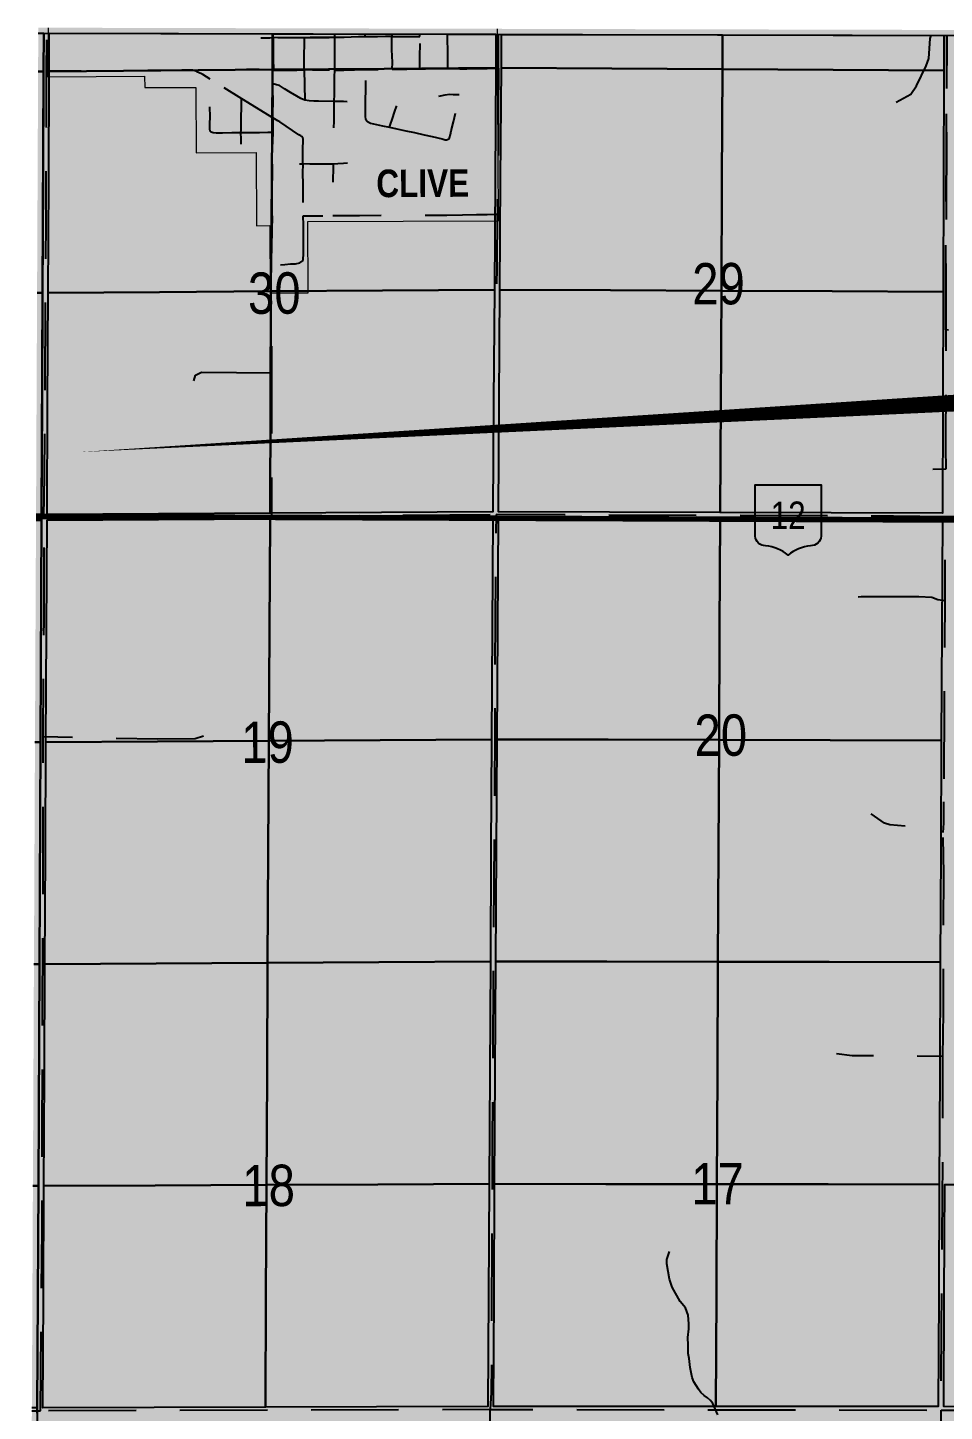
# Model space of a CAD drawing. Extents: x 337230 to 342918, y 5810288 to 5814863.
# Drawn here: x 340721 to 341054, y 5811385 to 5811887 of the extents above; entities that cross this region are included whole.
import ezdxf
from ezdxf.enums import TextEntityAlignment as Align

# ---------------------------------------------------------------- set-up
doc = ezdxf.new("R2010")
doc.units = 0
doc.header["$LTSCALE"] = 5
doc.linetypes.add('DASHED2', pattern=[9.524999999999999, 6.35, -3.175])
for name, color, linetype in [('AUX-LABELS', 1, 'Continuous'), ('D-TXT', 6, 'Continuous'), ('Quarters', 8, 'Continuous'), ('RoadSeg', 57, 'DASHED2'), ('ROUTE-MAP-HWY', 2, 'Continuous'), ('ROUTE-MAP-LABELS', 210, 'Continuous'), ('ROUTE-MAP-TOWN-H', 50, 'Continuous'), ('S-7', 6, 'Continuous'), ('T-WATER', 160, 'Continuous'), ('Townships', 57, 'Continuous')]:
    doc.layers.add(name, color=color, linetype=linetype)
doc.layers.add('ROUTE-MAP-BACKGROUND-H', color=7, linetype='Continuous', true_color=0xf0ebff)
doc.layers.add('ROUTE-MAP-TOWN-BDY', color=3, linetype='Continuous', lineweight=0)
doc.styles.add('120', font='ARIALN.TTF', dxfattribs={"height": 13})
doc.styles.add('80', font='ARIALN.TTF', dxfattribs={"height": 10})
doc.styles.add('80V', font='ARIALN.TTF', dxfattribs={"oblique": 20.00000000000001, "height": 2})
doc.styles.add('BOLD', font='ARIALNB.TTF')

# ---------------------------------------------------------------- blocks, each defined once
blk = doc.blocks.new('blk_hwy')
h = blk.add_hatch(color=255)
edge = h.paths.add_edge_path()
edge.add_line((-2.394374808926841, -1.502976880546157), (-2.394374808926841, 2.202342593445064))
edge.add_line((-2.394374808926841, 2.20234259344511), (2.394374808927205, 2.20234259344511))
edge.add_line((2.394374808927296, 2.20234259344511), (2.394374808927296, -1.502976881036147))
edge.add_arc((1.666099989399299, -1.474485957415936), 0.7288319048222823, 267.0356154126261, 357.75966761743825, ccw=False)
edge.add_arc((1.99488852761624, -5.339863340062493), 3.158851719708902, 96.66228240425568, 129.1626000068807)
edge.add_arc((-1.994888527615785, -5.339863340062493), 3.158851719708945, 50.83739999311933, 83.33771759574431)
edge.add_arc((-1.666099989399299, -1.474485957415936), 0.7288319048221756, 182.2403323825618, 272.9643845873739, ccw=False)
at = {"color": 0}
blk.add_lwpolyline([(-2.394374808926841, -1.502976880546157), (-2.394374808926841, 2.20234259344511), (2.394374808927296, 2.20234259344511), (2.394374808927296, -1.502976881036147, -0.4179197440755494), (1.628408307617519, -2.202342593444655, 0.1427676877764801), (0, -2.890625918028036, 0.14276768777648), (-1.628408307617065, -2.202342593444655, -0.4179197440755494), (-2.394374808926841, -1.502976881036147)], format="xyb", dxfattribs=at)
at = {"color": 0, "style": '80V', "flags": 8}
blk.add_attdef('HWY', text='', height=2, dxfattribs=at).set_placement((0, 2.273736754432321e-13), align=Align.MIDDLE_CENTER)
blk = doc.blocks.new('*U88')
h = blk.add_hatch(color=255)
edge = h.paths.add_edge_path()
edge.add_line((-36.49999999999998, -20), (36.49999999999998, -20))
edge.add_arc((36.49999999999999, -13.99999999999999), 6.000000000000007, 269.9999999999999, 359.9999999999999)
edge.add_line((42.49999999999999, -14), (42.49999999999999, 12.5))
edge.add_arc((36.49999999999999, 12.49999999999999), 6.000000000000007, 6.785183320455494e-14, 90.00000000000006)
edge.add_line((36.49999999999998, 18.5), (-36.49999999999998, 18.5))
edge.add_arc((-36.49999999999999, 12.49999999999999), 6.000000000000007, 89.99999999999993, 179.9999999999999)
edge.add_line((-42.49999999999999, 12.5), (-42.49999999999999, -14))
edge.add_arc((-36.49999999999999, -13.99999999999999), 6.000000000000007, 180.0000000000001, 270.0000000000001)
at = {"color": 210, "flags": 128}
blk.add_lwpolyline([(-36.49999999999998, -20, 3, 3, 0), (36.49999999999998, -20, 3, 3, 0.4142135623730951), (42.49999999999999, -14, 3, 3, 0), (42.49999999999999, 12.5, 3, 0, 0.4142135623730951), (36.49999999999998, 18.5, 0, 0, 0), (-36.49999999999998, 18.5, 0, 0, 0.4142135623730951), (-42.49999999999999, 12.5, 0, 0, 0), (-42.49999999999999, -14, 0, 3, 0.4142135623730951)], format="xyseb", close=True, dxfattribs=at)
for points in [[(-393.4904314264671, -22.02203076782207, 0, 7.499999999999998, 0), (-3.4e-15, 0, 0, 0, 0)], [(83.03232286566757, -45.31130745487029, 0, 7.5, 0), (-3.4e-15, -3.944304526105059e-31, 0, 0, 0)]]:
    blk.add_lwpolyline(points, format="xyseb", dxfattribs=at)
at = {"color": 210, "style": '80'}
blk.add_attdef('ENTER_TEXT_001', (-35.98567530695772, -4.996589358799454), '', height=10, dxfattribs=at)

msp = doc.modelspace()

# ---------------------------------------------------------------- hatches: boundary and pattern name
at = {"layer": 'ROUTE-MAP-BACKGROUND-H'}
h = msp.add_hatch(color=256, dxfattribs=at)
h.dxf.hatch_style = 1
h.paths.add_polyline_path([(340721.0555201751, 5811058.855180874), (340724.9169339389, 5811887.259837747), (341708.4878059704, 5811884.800394206), (341706.4523763199, 5811058.855180872)])
at = {"layer": 'ROUTE-MAP-TOWN-H'}
h = msp.add_hatch(color=256, dxfattribs=at)
h.dxf.hatch_style = 1
h.paths.add_polyline_path([(340891.5624576953, 5811886.843136451), (340728.4666484998, 5811887.250961597), (340728.3609593322, 5811869.471783679), (340763.4974628422, 5811869.64093163), (340763.5173492269, 5811865.510003621), (340782.1189911667, 5811865.599552372), (340782.2333378757, 5811841.846716331), (340803.9353359544, 5811841.951190257), (340804.0629406003, 5811815.444330009), (340808.8855106108, 5811815.467545973), (340809.0031718037, 5811791.026203876), (340822.7822437338, 5811791.092536657), (340822.6579535715, 5811816.910890845), (340891.8975085484, 5811817.244211683)])

# ---------------------------------------------------------------- linework, layer by layer
at = {"layer": 'Quarters', "flags": 128}
for points in [[(340726.9071779272, 5811885.255288855), (340726.8486400061, 5811871.403995993), (340724.8430771565, 5811871.415044555)], [(340724.9076135118, 5811885.260288817), (340726.9071779272, 5811885.255288855)], [(340724.8430771565, 5811871.415044555), (340726.8486400061, 5811871.403995993), (340726.6695407543, 5811831.233748135)], [(340726.6695407543, 5811831.233748135), (340726.490551685, 5811791.063598396), (340724.4685844681, 5811791.073618839)], [(340724.4685844681, 5811791.073618839), (340726.490551685, 5811791.063598396), (340726.3014189863, 5811750.844584223)], [(340726.3014189863, 5811750.844584223), (340726.1123941952, 5811710.625568133), (340724.0936419537, 5811710.635690023)], [(340724.0842707327, 5811708.6252443), (340726.1029186771, 5811708.615123202), (340725.887409801, 5811668.33005088)], [(340725.887409801, 5811668.33005088), (340725.6719117712, 5811628.045078978), (340723.7087151522, 5811628.055791994)], [(340723.7087151522, 5811628.055791994), (340725.6719117712, 5811628.045078978), (340725.486324715, 5811587.818473845)], [(340725.486324715, 5811587.818473845), (340725.3007507594, 5811547.592069306), (340723.3336999162, 5811547.602262035)], [(340723.3336999162, 5811547.602262035), (340725.3007507594, 5811547.592069306), (340725.1155898513, 5811507.365855173)], [(340725.1155898513, 5811507.365855173), (340724.9305420447, 5811467.139839054), (340722.9586882442, 5811467.149496756)], [(340722.9586882442, 5811467.149496756), (340724.9305420447, 5811467.139839054), (340724.7461174625, 5811426.914408181)], [(340724.7461174625, 5811426.914408181), (340724.5618008972, 5811386.688975401), (340722.5836827792, 5811386.698063145)]]:
    msp.add_lwpolyline(points, dxfattribs=at)
for points in [[(340809.8970917613, 5811885.0477705), (340809.8890945571, 5811872.059495755), (340769.3731109108, 5811871.739430132), (340728.8571203022, 5811871.419461139), (340728.9159563271, 5811885.250265865)], [(340890.9701974215, 5811884.845045173), (340890.9168904594, 5811872.654901155), (340850.4029972614, 5811872.357200083), (340809.8890945571, 5811872.059495755), (340809.8970917613, 5811885.047770499)], [(340973.1788904894, 5811884.639480281), (340973.205992486, 5811872.1702999), (340933.0677911151, 5811872.405272), (340892.9295848325, 5811872.64034366), (340892.9825543296, 5811884.840013224)], [(341053.5141032401, 5811884.438600081), (341053.477767059, 5811871.735488405), (341013.3418335075, 5811871.952895704), (340973.205992486, 5811872.1702999), (340973.1788904894, 5811884.639480281)], [(340809.6092646071, 5811831.847019552), (340809.3296424906, 5811791.634538371), (340768.9152711923, 5811791.355983782), (340728.5008909078, 5811791.077426072), (340728.6790005038, 5811831.24839328), (340728.8571203022, 5811871.419461139), (340769.3731109108, 5811871.739430132), (340809.8890945571, 5811872.059495755)], [(340890.6538973911, 5811832.424103912), (340890.3910148246, 5811792.193404365), (340849.8603821797, 5811791.913921681), (340809.3296424906, 5811791.634538371), (340809.6092646071, 5811831.847019552), (340809.8890945571, 5811872.059495755), (340850.4029972614, 5811872.357200083), (340890.9168904594, 5811872.654901155)], [(340972.9957260173, 5811831.998406325), (340972.7855697376, 5811791.826610742), (340932.5934113136, 5811792.005417283), (340892.4013476497, 5811792.184320542), (340892.6654609888, 5811832.412281998), (340892.9295848325, 5811872.64034366), (340933.0677911151, 5811872.405272), (340973.205992486, 5811872.1702999)], [(341053.360203067, 5811831.6051645), (341053.2427516024, 5811791.47503907), (341013.0142133722, 5811791.650774023), (340972.7855697376, 5811791.826610742), (340972.9957260173, 5811831.998406325), (340973.205992486, 5811872.1702999), (341013.3418335075, 5811871.952895704), (341053.477767059, 5811871.735488405)], [(340809.1680473201, 5811751.397035106), (340809.0065652626, 5811711.159730029), (340768.5646437468, 5811710.899169886), (340728.1227130778, 5811710.638606727), (340728.3117480372, 5811750.858017379), (340728.5008909078, 5811791.077426072), (340768.9152711923, 5811791.355983782), (340809.3296424906, 5811791.634538371)], [(340890.1403675124, 5811751.932178565), (340889.8898283329, 5811711.670950503), (340849.4482500897, 5811711.415290529), (340809.0065652626, 5811711.159730029), (340809.1680473201, 5811751.397035106), (340809.3296424906, 5811791.634538371), (340849.8603821797, 5811791.913921681), (340890.3910148246, 5811792.193404365)], [(340972.570887021, 5811751.62611774), (340972.3563146653, 5811711.425722699), (340932.1283277153, 5811711.545199092), (340891.9003353264, 5811711.664774441), (340892.1508361416, 5811751.924497348), (340892.4013476497, 5811792.184320542), (340932.5934113136, 5811792.005417283), (340972.7855697376, 5811791.826610742)], [(341053.1091389366, 5811751.322916802), (341052.9756338279, 5811711.170792951), (341012.6660284519, 5811711.298257055), (340972.3563146653, 5811711.425722699), (340972.570887021, 5811751.62611774), (340972.7855697376, 5811791.826610742), (341013.0142133722, 5811791.650774023), (341053.2427516024, 5811791.47503907)], [(340808.7813459137, 5811668.870855877), (340808.5641156159, 5811628.592654214), (340768.1232315759, 5811628.32554167), (340727.6822383878, 5811628.058428619), (340727.8977312773, 5811668.343195132), (340728.1133375465, 5811708.628159538), (340768.555968138, 5811708.888710263), (340808.9985895734, 5811709.149257956)], [(340889.636416517, 5811669.394829548), (340889.3956877149, 5811629.129050283), (340848.9799049055, 5811628.860803797), (340808.5641156159, 5811628.592654214), (340808.7813459137, 5811668.870855877), (340808.9985895734, 5811709.149257956), (340849.4379748188, 5811709.404882556), (340889.8773534765, 5811709.660604082)], [(340972.1447245072, 5811669.173279128), (340971.9446555169, 5811628.93269676), (340931.6753446439, 5811629.028394044), (340891.4061280729, 5811629.124187611), (340891.6478081501, 5811669.3880363), (340891.8894989591, 5811709.651985334), (340932.1171042615, 5811709.532925532), (340972.3448041112, 5811709.413962075)], [(341052.7558891748, 5811668.943896551), (341052.5486519238, 5811628.732226949), (341012.2466579244, 5811628.832462425), (340971.9446555169, 5811628.93269676), (340972.1447245072, 5811669.173279128), (340972.3448041112, 5811709.413962075), (341012.6540721426, 5811709.284712361), (341052.9632343159, 5811709.155564201)], [(340889.1708873563, 5811588.863765716), (340888.9461951872, 5811548.598479072), (340848.5353271744, 5811548.354101648), (340808.1244526887, 5811548.109821256), (340808.3442301215, 5811588.351238793), (340808.5641156159, 5811628.592654214), (340848.9799049055, 5811628.860803797), (340889.3956877149, 5811629.129050283)], [(340971.7455485161, 5811588.690289822), (340971.5466495695, 5811548.447878378), (340931.2516583143, 5811548.521203344), (340890.9566612224, 5811548.594627032), (340891.1813405529, 5811588.859408366), (340891.4061280729, 5811629.124187611), (340931.6753446439, 5811629.028394044), (340971.9446555169, 5811628.93269676)], [(341052.3517115681, 5811588.512091652), (341052.1547817331, 5811548.292056964), (341011.8507185958, 5811548.369918308), (340971.5466495695, 5811548.447878378), (340971.7455485161, 5811588.690289822), (340971.9446555169, 5811628.93269676), (341012.2466579244, 5811628.832462425), (341052.5486519238, 5811628.732226949)], [(340808.3442301215, 5811588.351238793), (340808.1244526887, 5811548.109821256), (340767.7177568175, 5811547.857127073), (340727.3111519325, 5811547.604427343), (340727.4966386153, 5811587.831328959), (340727.6822383878, 5811628.058428619), (340768.1232315759, 5811628.32554167), (340808.5641156159, 5811628.592654214)], [(340888.7227153777, 5811508.24702084), (340888.4993442415, 5811467.895560493), (340848.1108491409, 5811467.712324728), (340807.7224451066, 5811467.529083792), (340807.9234434406, 5811507.819402252), (340808.1244526887, 5811548.109821256), (340848.5353271744, 5811548.354101648), (340888.9461951872, 5811548.598479072)], [(340971.349790765, 5811508.120375399), (340971.1530430556, 5811467.792970459), (340930.8313692834, 5811467.84384786), (340890.5096895118, 5811467.894823875), (340890.7331197587, 5811508.244676505), (340890.9566612224, 5811548.594627032), (340931.2516583143, 5811548.521203344), (340971.5466495695, 5811548.447878378)], [(340807.9234434406, 5811507.819402252), (340807.7224451066, 5811467.529083792), (340767.3317616813, 5811467.339194846), (340726.9410718764, 5811467.149403241), (340727.1260579006, 5811507.376916258), (340727.3111519325, 5811547.604427343), (340767.7177568175, 5811547.857127073), (340808.1244526887, 5811548.109821256)], [(341051.9857795709, 5811507.985970934), (341051.8168883921, 5811467.679983115), (341011.4849687521, 5811467.736427492), (340971.1530430556, 5811467.792970459), (340971.349790765, 5811508.120375399), (340971.5466495695, 5811548.447878378), (341011.8507185958, 5811548.369918308), (341052.1547817331, 5811548.292056964)], [(340807.5193498243, 5811427.242521352), (340807.316265452, 5811386.956059423), (340766.9443117683, 5811386.825705054), (340726.5723517885, 5811386.695448334), (340726.7567065378, 5811426.922375489), (340726.9410718764, 5811467.149403241), (340767.3317616813, 5811467.339194846), (340807.7224451066, 5811467.529083792)], [(340888.2748941725, 5811427.54853045), (340888.0504553351, 5811387.201600825), (340847.6834147964, 5811387.078829992), (340807.316265452, 5811386.956059423), (340807.5193498243, 5811427.242521352), (340807.7224451066, 5811467.529083792), (340848.1108491409, 5811467.712324728), (340888.4993442415, 5811467.895560493)], [(340971.1530430556, 5811467.792970459), (340970.9547653808, 5811427.468006499), (340970.7565988054, 5811387.143140587), (340930.4087477572, 5811387.171757324), (340890.0608879979, 5811387.200372584), (340890.2852344202, 5811427.547599274), (340890.5096895118, 5811467.894823875), (340930.8313692834, 5811467.84384786)], [(340970.7565988054, 5811387.143140587), (340970.9547653808, 5811427.468006499), (340971.1530430556, 5811467.792970459), (341011.4849687521, 5811467.736427492), (341051.8168883921, 5811467.679983115), (341051.6341350985, 5811427.383253902), (341051.4513927724, 5811387.086625366), (341011.1039488788, 5811387.114835015)], [(341134.270769152, 5811427.337433904), (341134.0878404147, 5811387.072847249), (341093.7747851511, 5811387.079474311), (341053.4618238919, 5811387.086197149), (341053.643056225, 5811427.382458588), (341053.8244969376, 5811467.678715654), (341094.1390570789, 5811467.640420472), (341134.4537112358, 5811467.602221253)]]:
    msp.add_lwpolyline(points, close=True, dxfattribs=at)
at = {"layer": 'RoadSeg', "flags": 128}
for points in [[(340812.8373036873, 5811801.283899534), (340814.3612837187, 5811801.413471052), (340816.4082697862, 5811801.547623582), (340818.2382038378, 5811801.585891578), (340819.78577851, 5811802.011233456), (340821.0244446021, 5811802.809293928), (340821.1156342192, 5811805.570548453), (340821.1027558888, 5811810.84136686), (340821.1224219599, 5811815.588204171), (340821.0191468722, 5811818.974187363), (340822.7592935109, 5811818.995034478), (340825.435989507, 5811819.005475501), (340829.6075880707, 5811819.022209178), (340831.8000299553, 5811819.033501672), (340831.8413865819, 5811820.892952915), (340831.9591392927, 5811823.688581449), (340831.9654424821, 5811826.46797033), (340831.9760666273, 5811829.479794107), (340831.9472807703, 5811832.998942861), (340832.0281828375, 5811835.238613117), (340832.0789898944, 5811837.766465751), (340829.1612345122, 5811837.740268265), (340826.2376235271, 5811837.778619711), (340823.4015555655, 5811837.79995557), (340820.8631620083, 5811837.8723905), (340820.8285966786, 5811834.495855482), (340820.9173565227, 5811830.539365155), (340820.910998441, 5811827.252806712), (340820.8937843269, 5811823.629291929), (340820.9208480909, 5811821.226807833), (340821.0191468722, 5811818.974187363), (340809.7246062, 5811819.037295206), (340809.2007194907, 5811791.633402505), (340809.2431097431, 5811785.117899244), (340809.5755418756, 5811773.705277668), (340809.5485794678, 5811762.101691089), (340809.519820669, 5811749.711780801), (340809.4934784354, 5811737.583232371), (340809.4908739075, 5811729.161586983), (340809.5068223114, 5811716.903855772), (340809.5525000822, 5811710.013531793), (340791.8159005445, 5811710.041749281), (340762.060262096, 5811709.847429948), (340726.9663343982, 5811709.656103731), (340727.1971159824, 5811724.862446135), (340727.3710798064, 5811752.617038378), (340727.7301387507, 5811816.437797803), (340727.8245164781, 5811849.326749944), (340727.9244432001, 5811870.408398675), (340727.9282098676, 5811871.630709224), (340728.0043612416, 5811885.252545328)], [(340821.4138407191, 5811871.958357745), (340821.4012744656, 5811873.060609919), (340821.3802678404, 5811875.447500554), (340821.4122366849, 5811878.344684493), (340821.4647264173, 5811880.260815512), (340821.5129282376, 5811881.784352917), (340821.5365400554, 5811883.611622632), (340819.9787677476, 5811883.62786996), (340819.0843731437, 5811883.620331296), (340817.1454576767, 5811883.593626736), (340814.211776798, 5811883.593169446), (340811.8119385843, 5811883.611714181), (340810.1708537404, 5811883.681714014), (340810.1818643957, 5811885.047058421)], [(340843.392348027, 5811884.964014773), (340843.4434121159, 5811883.968202342), (340841.1158870743, 5811883.897340596), (340838.4242901149, 5811883.806802409), (340835.8475183123, 5811883.73139366), (340833.343761026, 5811883.744684863), (340832.5613449274, 5811883.718880754), (340832.5329998786, 5811884.991168845)], [(340852.38739247, 5811851.127138303), (340855.0276954548, 5811850.563979777), (340858.2752812313, 5811849.860537144), (340861.4490034725, 5811849.19633308), (340864.9835255572, 5811848.401721848), (340867.8035647937, 5811847.77119719), (340871.4079311161, 5811846.944105909), (340872.551052777, 5811846.628231824), (340873.0079130015, 5811846.576402432), (340873.441605838, 5811846.679260693), (340873.8446734523, 5811846.94017221), (340874.1566166502, 5811847.344913718), (340874.4873614932, 5811848.567055474), (340874.7825179734, 5811849.893883575), (340875.5180816512, 5811853.050805544), (340876.4734627741, 5811857.201188051), (340877.1867289618, 5811860.567294275), (340877.5116395225, 5811862.214324293), (340877.6533250402, 5811863.023461387), (340877.9172384503, 5811864.702982794), (340878.0945404823, 5811866.464032169), (340878.1423906707, 5811867.418121215), (340878.1864900363, 5811870.028303542), (340878.2070380811, 5811872.344954387), (340880.4427837188, 5811872.378534551), (340881.4418103695, 5811872.394677316), (340884.5095155154, 5811872.442844221), (340887.7494989514, 5811872.435865903), (340890.9467540853, 5811872.619261522), (340891.8988961236, 5811872.628933325), (340891.9478984617, 5811884.842600425)], [(340853.2420099531, 5811884.93938545), (340853.2021075072, 5811884.009755482), (340855.8654934047, 5811884.008172218), (340858.9621492664, 5811884.009350974), (340861.7540810514, 5811884.058456668), (340863.4029426904, 5811884.066453849), (340863.4092060803, 5811884.913962124)], [(340873.2901129954, 5811884.88925467), (340873.2946436724, 5811883.73863238), (340873.3401513303, 5811878.164062983), (340873.4421422794, 5811874.884873356), (340873.3413070143, 5811872.360551823), (340868.3115394366, 5811872.281188338), (340865.4714003359, 5811872.251139892), (340863.4081287519, 5811872.213615815), (340863.3401491791, 5811875.316946671), (340863.3881704987, 5811877.521157971), (340863.4466679259, 5811880.666257639), (340863.4029426904, 5811884.066453849)], [(340805.7189045625, 5811883.558405261), (340807.3392025471, 5811883.554094889), (340808.9432607109, 5811883.564314036), (340810.1708537404, 5811883.681714014), (340810.1932527731, 5811879.292833161), (340810.1712623117, 5811876.023016978), (340810.199294725, 5811871.852107567), (340805.1159434699, 5811872.133964526), (340802.2379322272, 5811872.146699149), (340800.6030653875, 5811872.252295779)], [(340832.4665090885, 5811871.834168568), (340832.4756914136, 5811873.117623735), (340832.4913712868, 5811878.081360079), (340832.5401275667, 5811881.800400656), (340832.5613449274, 5811883.718880754), (340831.1745467584, 5811883.695484679), (340828.6820981459, 5811883.649807451), (340826.1245857728, 5811883.636656781), (340823.5203541971, 5811883.65818484), (340821.5365400554, 5811883.611622632)], [(340863.4081287519, 5811872.213615815), (340861.3156598767, 5811872.177327097), (340858.6425283848, 5811872.134429106), (340854.7939810925, 5811872.121749269), (340853.2741899525, 5811872.134403886), (340853.4035625797, 5811874.808759753), (340853.3141415858, 5811876.934545347), (340853.2277661467, 5811879.316127371), (340853.1385923213, 5811881.67658854), (340853.2021075072, 5811884.009755482), (340850.844280917, 5811884.00347513), (340847.9655425717, 5811883.984803963), (340845.3293451345, 5811883.992995916), (340843.4434121159, 5811883.968202342), (340843.4560665581, 5811882.875961288), (340843.4975600795, 5811881.17745128), (340843.4780846836, 5811879.688278195), (340843.4152985523, 5811878.065811276), (340843.474998229, 5811875.4763486), (340843.5460374945, 5811873.864474287), (340843.6593411607, 5811872.12119195), (340843.5325229074, 5811857.576205292), (340843.5089125303, 5811855.041571357), (340843.615027324, 5811854.054621024), (340844.3524524254, 5811853.167497175), (340845.4878512282, 5811852.623586657), (340847.5926788864, 5811852.155929899), (340849.8435090045, 5811851.684369908), (340852.38739247, 5811851.127138303), (340852.7105922775, 5811852.317042294), (340853.3134733815, 5811853.994105636), (340854.2798524851, 5811856.922087556), (340854.9047083534, 5811858.663574391), (340855.3917468443, 5811859.381258707), (340855.6941741843, 5811859.609184784), (340856.134943609, 5811859.786517792), (340857.1466082818, 5811859.728043973), (340858.5756591914, 5811859.772481185), (340861.2164328528, 5811860.205892792), (340863.170057882, 5811860.672038856), (340867.0747276346, 5811861.642179248), (340870.7962887666, 5811862.507404815), (340872.501690653, 5811862.89002814), (340874.0800956622, 5811863.098535102), (340875.4625478533, 5811863.038655131), (340876.6590543791, 5811863.012868432), (340877.6533250402, 5811863.023461387)], [(341113.4582021693, 5811736.745801864), (341112.6808171815, 5811759.422750744), (341113.1237867876, 5811768.036302342), (341112.3887823978, 5811769.214393331), (341113.587762524, 5811769.250352628), (341112.3887823978, 5811769.214393331), (341076.6812540437, 5811769.447344178), (341073.5483745869, 5811770.553759938), (341069.297070896, 5811775.626857908), (341066.5514884719, 5811777.144592583), (341054.1966157251, 5811777.623943327), (341054.2493658565, 5811795.68029151), (341054.2772925997, 5811809.194513629), (341054.3409451548, 5811824.941907071), (341054.4195918813, 5811842.435403283), (341054.4630569257, 5811850.140564029), (341054.5682804986, 5811881.712191931), (341054.5499024208, 5811884.436010034), (341054.5682804986, 5811881.712191931), (341054.4630569257, 5811850.140564029), (341054.4195918813, 5811842.435403283), (341054.3409451548, 5811824.941907071), (341054.2772925997, 5811809.194513629), (341054.2493658565, 5811795.68029151), (341054.1966157251, 5811777.623943327), (341054.173863057, 5811751.301642418), (341054.1411805718, 5811743.178268079), (341054.1547561639, 5811734.880116832), (341054.2163876711, 5811727.110090983), (341040.2531590831, 5811726.859153528), (341036.8356854713, 5811727.457422128), (341035.0923194973, 5811728.905033166)], [(341036.1693178667, 5811860.237449483), (341041.4810140975, 5811863.197020697), (341043.5926980629, 5811866.15909604), (341047.0745500557, 5811873.463913806), (341047.9958784712, 5811876.091003612), (341048.5803161602, 5811883.308223458), (341048.9090712243, 5811884.450115074)], [(340787.3314373264, 5811868.631400366), (340784.5692779989, 5811870.247578738), (340782.7645634679, 5811871.169180105), (340782.1381969177, 5811871.446453499), (340780.810115378, 5811871.842263961), (340780.11155917, 5811871.902953165), (340778.6535071375, 5811871.902240233), (340777.0304067021, 5811871.895533809), (340774.3236695235, 5811871.777602253), (340764.6182848779, 5811871.725159047), (340756.4135013137, 5811871.617763583), (340748.6558171632, 5811871.570933487), (340739.9157509228, 5811871.432669437), (340734.5591182486, 5811871.481720262), (340731.9859180845, 5811871.471349029), (340729.1900563621, 5811871.481944181), (340727.9282098676, 5811871.630709224)], [(340810.0116533519, 5811849.190426694), (340808.1820432898, 5811849.188895311), (340805.185621513, 5811849.175393283), (340801.4563060183, 5811849.137065846), (340798.4578948875, 5811849.135847282), (340795.1739782465, 5811849.0690718), (340791.7053413405, 5811849.004180725), (340789.4654619663, 5811848.98659029), (340788.3737827509, 5811849.080007559), (340787.5838230317, 5811849.384631856), (340787.2652659462, 5811849.708470359), (340787.2119362414, 5811850.621814573), (340787.1866322519, 5811852.413693247), (340787.227452766, 5811854.933802515), (340787.2151714296, 5811858.923361995), (340787.1748392189, 5811862.695042083), (340787.2077060119, 5811865.42984129), (340787.3314373264, 5811868.631400366), (340798.6632662439, 5811861.618491978), (340808.6497751599, 5811855.379808811), (340809.999432365, 5811854.591377748), (340809.9755150867, 5811852.698488984), (340809.9794599378, 5811850.809936998), (340810.0116533519, 5811849.190426694), (340809.8746787246, 5811846.036744649), (340809.7733012827, 5811843.122045047), (340809.814256428, 5811840.135591203), (340809.8665074767, 5811837.761920777), (340812.6524811077, 5811837.780747538), (340815.5129904961, 5811837.757026996), (340818.9334670742, 5811837.81894457), (340820.8631620083, 5811837.8723905), (340820.9014155423, 5811842.84938303), (340820.9313014645, 5811844.038217373), (340821.0068665372, 5811845.610581852), (340820.9751158679, 5811846.840814708), (340820.897575782, 5811847.320488138), (340820.5539234033, 5811847.827919764), (340820.2137344008, 5811848.012796463), (340819.5091178184, 5811848.434921606), (340812.5061298555, 5811853.075360705), (340811.8733665316, 5811853.460505374), (340809.999432365, 5811854.591377748), (340810.073796952, 5811856.53188865), (340810.0927011133, 5811860.216571517), (340810.1076379862, 5811864.434020218), (340810.125666821, 5811866.888600198), (340810.1628001899, 5811869.365347588), (340810.199294725, 5811871.852107567), (340811.7210724362, 5811871.825964897), (340814.8387836526, 5811871.806762349), (340818.7600143122, 5811871.821061787), (340821.4138407191, 5811871.958357745), (340821.6736157569, 5811861.01537967), (340820.2049692545, 5811861.598495916), (340818.7302392149, 5811862.3573705), (340816.4538393275, 5811863.715610735), (340814.2998609308, 5811865.11563423), (340812.4519336619, 5811866.286433538), (340811.3539999095, 5811866.504393389), (340810.125666821, 5811866.888600198)], [(340891.8988961236, 5811872.628933325), (340891.8791586731, 5811867.865422874), (340891.7941103723, 5811861.311510122), (340891.7867852811, 5811847.089738648), (340891.6987247478, 5811835.704410269), (340891.5224084887, 5811827.321271395), (340891.4855127541, 5811819.515943436), (340890.5801387643, 5811819.508313958), (340887.7643979558, 5811819.366814303), (340883.973064399, 5811819.325869385), (340878.795572032, 5811819.297006879), (340873.2027417462, 5811819.17639069), (340865.9762994545, 5811819.183451509), (340857.9985362665, 5811819.153527642), (340850.7283543628, 5811819.093140057), (340841.4084371126, 5811819.042082619), (340835.5476611153, 5811819.010820976), (340831.8000299553, 5811819.033501672)], [(340837.0028105188, 5811860.338120976), (340835.6809396734, 5811860.434571624), (340833.9710747165, 5811860.476957765), (340832.3202042197, 5811860.496870935), (340832.3761982926, 5811863.133700452), (340832.4346410791, 5811865.87395594), (340832.44334469, 5811869.426323597), (340832.4665090885, 5811871.834168568), (340835.7964497035, 5811871.903231617), (340839.6345737908, 5811872.025912583), (340841.999263589, 5811872.035449872), (340843.6593411607, 5811872.12119195), (340846.294800472, 5811872.081853587), (340849.6720482105, 5811872.094101129), (340853.2741899525, 5811872.134403886)], [(340878.2070380811, 5811872.344954387), (340875.5360350342, 5811872.324200261), (340873.3413070143, 5811872.360551823)], [(340798.5476639738, 5811844.971359848), (340798.4897514766, 5811846.939098356), (340798.4578948875, 5811849.135847282), (340798.4718912085, 5811850.244666662), (340798.4832451329, 5811851.875124522), (340798.5127603016, 5811854.636629268), (340798.5884148728, 5811858.394489996), (340798.6632662439, 5811861.618491978)], [(340832.2067876243, 5811850.938981492), (340832.2564815679, 5811853.357842403), (340832.2790672482, 5811855.1083725), (340832.3048920878, 5811857.331579402), (340832.3103268561, 5811858.697352844), (340832.3202042197, 5811860.496870935), (340826.6138216731, 5811860.570773588), (340824.8694646218, 5811860.648919947), (340823.2094291393, 5811860.754540698), (340821.6736157569, 5811861.01537967)], [(340809.7246062, 5811819.037295206), (340809.7681950778, 5811822.274767801), (340809.8015473264, 5811825.500047393), (340809.8353435944, 5811829.67960301), (340809.8600428125, 5811833.792462758), (340809.8665074767, 5811837.761920777)], [(340837.0658909843, 5811838.074751617), (340835.6794402581, 5811838.000176654), (340833.594541393, 5811837.856088232), (340832.0789898944, 5811837.766465751)], [(340891.2382028357, 5811794.30872633), (340891.4416133739, 5811800.030246043), (340891.47390748, 5811807.348442952), (340891.5259976043, 5811813.282978687), (340891.5060872682, 5811816.221506581), (340891.4855127541, 5811819.515943436)], [(340781.3892185988, 5811759.128226626), (340781.9256335266, 5811761.243691239), (340784.0941010548, 5811762.308139291), (340809.5485794678, 5811762.101691089)], [(340809.5525000822, 5811710.013531793), (340815.7874662491, 5811710.195387689), (340859.427398856, 5811710.457392849), (340891.0040304314, 5811710.639475212), (340890.9157223472, 5811713.990890557), (340890.8895807975, 5811716.72701689), (340891.0383351265, 5811718.838522152)], [(340784.838630318, 5811630.230052882), (340781.8651603141, 5811629.341258503), (340768.2713193689, 5811629.135416297), (340726.6458393415, 5811629.99179864), (340727.0240855296, 5811672.165350026), (340727.0472172471, 5811698.144347334), (340726.9663343982, 5811709.656103731), (340724.0891199398, 5811709.665564244)], [(341216.7577216631, 5811629.63096188), (341217.1863941888, 5811651.593069177), (341217.3414174572, 5811691.301011235), (341217.4338758553, 5811709.230301062), (341120.7370278566, 5811709.738180785), (341054.3010704529, 5811709.868516764), (341035.2182682115, 5811710.086196302), (340976.02474363, 5811710.318197127), (340915.9662681826, 5811710.542833503), (340891.0040304314, 5811710.639475212), (340890.935199593, 5811698.943788747), (340890.6687734128, 5811672.279698364), (340890.5407172702, 5811634.081525629), (340890.117417117, 5811558.514475607), (340889.6049482172, 5811483.923248154), (340889.3506902558, 5811404.311743096), (340889.275888037, 5811392.269122365), (340888.9331451327, 5811386.038779571), (341052.5741020602, 5811385.84458233), (341052.657662181, 5811388.155423626), (341052.5493858103, 5811392.944901231), (341052.6716576344, 5811415.783334851), (341052.8695424778, 5811449.121720726), (341053.1773812501, 5811482.795618152), (341053.1066899666, 5811514.143039048), (341020.2000908596, 5811514.359828826), (341014.5783833254, 5811515.091790295)], [(341108.0237303804, 5811687.683190252), (341107.4050812912, 5811684.964874074), (341107.2785589857, 5811645.661507802), (341107.1483930965, 5811609.857132722), (341106.7440405632, 5811606.645386728), (341104.5579733974, 5811606.180159307), (341053.4501378417, 5811606.452857582), (341053.5574625625, 5811614.173339349), (341053.7108277965, 5811641.552828392), (341053.8768124732, 5811663.82285456), (341053.9863511866, 5811679.315361656), (341054.0227835853, 5811686.966032089), (341054.0138177304, 5811694.842638972), (341040.2095826385, 5811694.858049331)], [(341053.9863511866, 5811679.315361656), (341051.2596806872, 5811679.787637221), (341049.1372256613, 5811680.524722828), (341044.4294649216, 5811680.783816217), (341023.5270353681, 5811680.859331285), (341020.9416995718, 5811680.382565217)], [(340722.5786351617, 5811385.61517744), (340725.7327222381, 5811385.593873475), (340725.9432362403, 5811417.464471549), (340726.2716181603, 5811451.185309325), (340726.3411068152, 5811487.191724847), (340726.4551452023, 5811529.777815673), (340726.6666445156, 5811583.302132417), (340726.6458393415, 5811629.99179864)], [(341053.2813116064, 5811595.348183439), (341053.5104542493, 5811598.678401829), (341053.5264085399, 5811602.443125996), (341053.4501378417, 5811606.452857582)], [(341053.1066899666, 5811514.143039048), (341053.3554984558, 5811530.029853863), (341053.4594499402, 5811580.304009467), (341053.2813116064, 5811595.348183439), (341041.6204983881, 5811597.400172667), (341033.8999053108, 5811598.069301378), (341031.9813056893, 5811598.712303409), (341027.077603802, 5811602.165358464)], [(340723.8606974601, 5811058.855180888), (340723.8670784962, 5811060.107664387), (340723.9073787867, 5811062.109464335), (340887.4057236819, 5811062.19262988), (340887.3279182023, 5811064.789903986), (340888.9331451327, 5811386.038779571), (340725.7327222381, 5811385.593873475), (340723.8685650617, 5811063.40756824), (340723.9073787867, 5811062.109464335), (340721.0707578523, 5811062.124181266)], [(340887.4416972862, 5811058.855180888), (340887.450320454, 5811060.693219821), (340887.4057236819, 5811062.19262988), (341050.7099661992, 5811062.069482328), (341050.7441932271, 5811064.271492311), (341052.5741020602, 5811385.84458233), (341215.912102, 5811385.710324825), (341248.9353368771, 5811385.9914006)]]:
    msp.add_lwpolyline(points, dxfattribs=at)
msp.add_lwpolyline([(340810.199294725, 5811871.852107567), (340811.7210724362, 5811871.825964897), (340814.8387836526, 5811871.806762349), (340818.7600143122, 5811871.821061787), (340821.4138407191, 5811871.958357745), (340821.4012744656, 5811873.060609919), (340821.3802678404, 5811875.447500554), (340821.4122366849, 5811878.344684493), (340821.4647264173, 5811880.260815512), (340821.5129282376, 5811881.784352917), (340821.5365400554, 5811883.611622632), (340823.5203541971, 5811883.65818484), (340826.1245857728, 5811883.636656781), (340828.6820981459, 5811883.649807451), (340831.1745467584, 5811883.695484679), (340832.5613449274, 5811883.718880754), (340832.5401275667, 5811881.800400656), (340832.4913712868, 5811878.081360079), (340832.4756914136, 5811873.117623735), (340832.4665090885, 5811871.834168568), (340830.5834166565, 5811871.852788273), (340828.0163534243, 5811871.844113183), (340824.3558762072, 5811871.823136585), (340821.4138407191, 5811871.958357745), (340821.6736157569, 5811861.01537967), (340820.2049692545, 5811861.598495916), (340818.7302392149, 5811862.3573705), (340816.4538393275, 5811863.715610735), (340814.2998609308, 5811865.11563423), (340812.4519336619, 5811866.286433538), (340811.3539999095, 5811866.504393389), (340810.125666821, 5811866.888600198), (340810.1628001899, 5811869.365347588)], close=True, dxfattribs=at)
at = {"layer": 'ROUTE-MAP-HWY', "const_width": 1.999114098100005, "flags": 128}
msp.add_lwpolyline([(341708.0476224204, 5811706.180859999), (340724.0904922638, 5811709.959974417)], dxfattribs=at)
at = {"layer": 'ROUTE-MAP-TOWN-BDY', "flags": 128}
msp.add_lwpolyline([(340728.4666484998, 5811887.25096161), (340728.3609593322, 5811869.471783693), (340763.4974628422, 5811869.640931644), (340763.5173492269, 5811865.510003634), (340782.1189911667, 5811865.599552385), (340782.2333378757, 5811841.846716344), (340803.9353359544, 5811841.95119027), (340804.0629406003, 5811815.444330023), (340808.8855106108, 5811815.467545987), (340809.0031718037, 5811791.026203896), (340822.7822437338, 5811791.092536671), (340822.6579535715, 5811816.910890859), (340891.8975085484, 5811817.244211697), (340891.5624576953, 5811886.843136464)], dxfattribs=at)
at = {"layer": 'T-WATER', "flags": 128}
msp.add_lwpolyline([(340971.4771235671, 5811384.062289846), (340969.7158461618, 5811388.190739755), (340969.2326051036, 5811388.785204273), (340968.7710074984, 5811389.353207991), (340967.7340245618, 5811390.311800987), (340966.5022877537, 5811391.162930868), (340965.3614046217, 5811392.217685359), (340964.4166129192, 5811393.378955037), (340962.8098321747, 5811396.114805343), (340962.1489162784, 5811397.6875274), (340961.5086943921, 5811401.259607628), (340961.0800238248, 5811404.54107996), (340960.7817580675, 5811406.329976674), (340960.7610028416, 5811409.438270515), (340960.5510931204, 5811412.217048654), (340960.9368143909, 5811415.342069145), (340960.9672807765, 5811417.16605329), (340960.74348706, 5811420.265991638), (340959.7616876544, 5811422.877281428), (340957.8719574102, 5811425.201015419), (340954.9708916277, 5811430.384362763), (340953.9545987857, 5811433.342413798), (340952.9375404801, 5811438.898576421), (340952.9746441637, 5811440.4995483), (340953.9630525317, 5811443.336282028)], dxfattribs=at)
at = {"layer": 'Townships', "flags": 128}
for points in [[(340726.907195088, 5811885.25528881), (340726.8486381679, 5811871.403995834), (340726.4905500634, 5811791.063595248), (340726.1123927413, 5811710.625571207), (340726.102919024, 5811708.615127613), (340725.6719119228, 5811628.045074356), (340725.3007517264, 5811547.592065232), (340724.9305423651, 5811467.139842497), (340724.5618032069, 5811386.688971235), (340724.5533831655, 5811384.678999384), (340724.1816684778, 5811304.219813053), (340723.8083640876, 5811223.76367039), (340723.4377903377, 5811143.311165093), (340723.0735181768, 5811062.865207409), (340723.0644284046, 5811060.854746888), (340721.064887353, 5811060.864759234)], [(340724.5533831655, 5811384.678999384), (340724.5618032069, 5811386.688971235), (340724.9305423651, 5811467.139842497), (340725.3007517264, 5811547.592065232), (340725.6719119228, 5811628.045074356), (340726.102919024, 5811708.615127613), (340726.1123927413, 5811710.625571207), (340726.4905500634, 5811791.063595248), (340726.8486381679, 5811871.403995834), (340726.907195088, 5811885.25528881), (341704.4730419756, 5811882.81086099), (341704.4452356902, 5811868.300148118), (341704.2867266313, 5811787.875362572), (341704.1265876341, 5811707.495147008), (341704.1226171589, 5811705.484796911), (341703.912374783, 5811625.123468626), (341703.7012714265, 5811544.793884825), (341703.4710658417, 5811464.474798569), (341703.2883480388, 5811384.133889513)], [(340724.9076135118, 5811885.260288813), (340726.907195088, 5811885.25528881)]]:
    msp.add_lwpolyline(points, dxfattribs=at)

# ---------------------------------------------------------------- block references
at = {"layer": 'AUX-LABELS'}
ref = msp.add_blockref('blk_hwy', (340996.9820468838, 5811710.383282843), dxfattribs=dict(at, xscale=5.000000000000021, yscale=5.000000000000021, zscale=5.000000000000021))
ref.add_attrib('HWY', '12', dxfattribs={"layer": '0', "color": 0, "height": 10.00000000000004, "style": '80V'}).set_placement((340996.9820468838, 5811710.383282843), align=Align.MIDDLE_CENTER)
at = {"layer": 'ROUTE-MAP-LABELS'}
ref = msp.add_blockref('*U88', (341133.0290943003, 5811755.320637641), dxfattribs=at)
ref.add_attrib('ENTER_TEXT_001', '%%P20.4 km', (341108.9192716536, 5811758.807449829), dxfattribs={"layer": '0', "color": 210, "height": 10.00000000000004, "style": '80'})
ref.add_attrib('ENTER_TEXT_002', 'TO LACOMBE', (341095.6348241775, 5811741.96342982), dxfattribs={"layer": '0', "color": 210, "height": 10.00000000000004, "style": '80'})

# ---------------------------------------------------------------- texts
at = {"layer": 'D-TXT', "insert": (340847.5370162709, 5811835.76869024), "char_height": 9.995570490500043, "attachment_point": 1, "rotation": 0.26963039708673797, "style": 'BOLD'}
msp.add_mtext_dynamic_manual_height_columns('CLIVE', width=32.58256378226739, gutter_width=49.988947, heights=[0], dxfattribs=at)
at = {"layer": 'S-7', "style": '120'}
for s, p in [('29', (340962.219504414, 5811786.848059411)), ('30', (340801.0368922023, 5811783.456213734)), ('19', (340798.5924081019, 5811620.568639056)), ('20', (340963.0435671135, 5811623.104266679)), ('18', (340798.9653878703, 5811459.773988377)), ('17', (340961.8584734706, 5811460.430315642))]:
    msp.add_text(s, height=14.99335573575002, rotation=0.2758210928207313, dxfattribs=at).set_placement(p)

doc.saveas('drawing.dxf')
